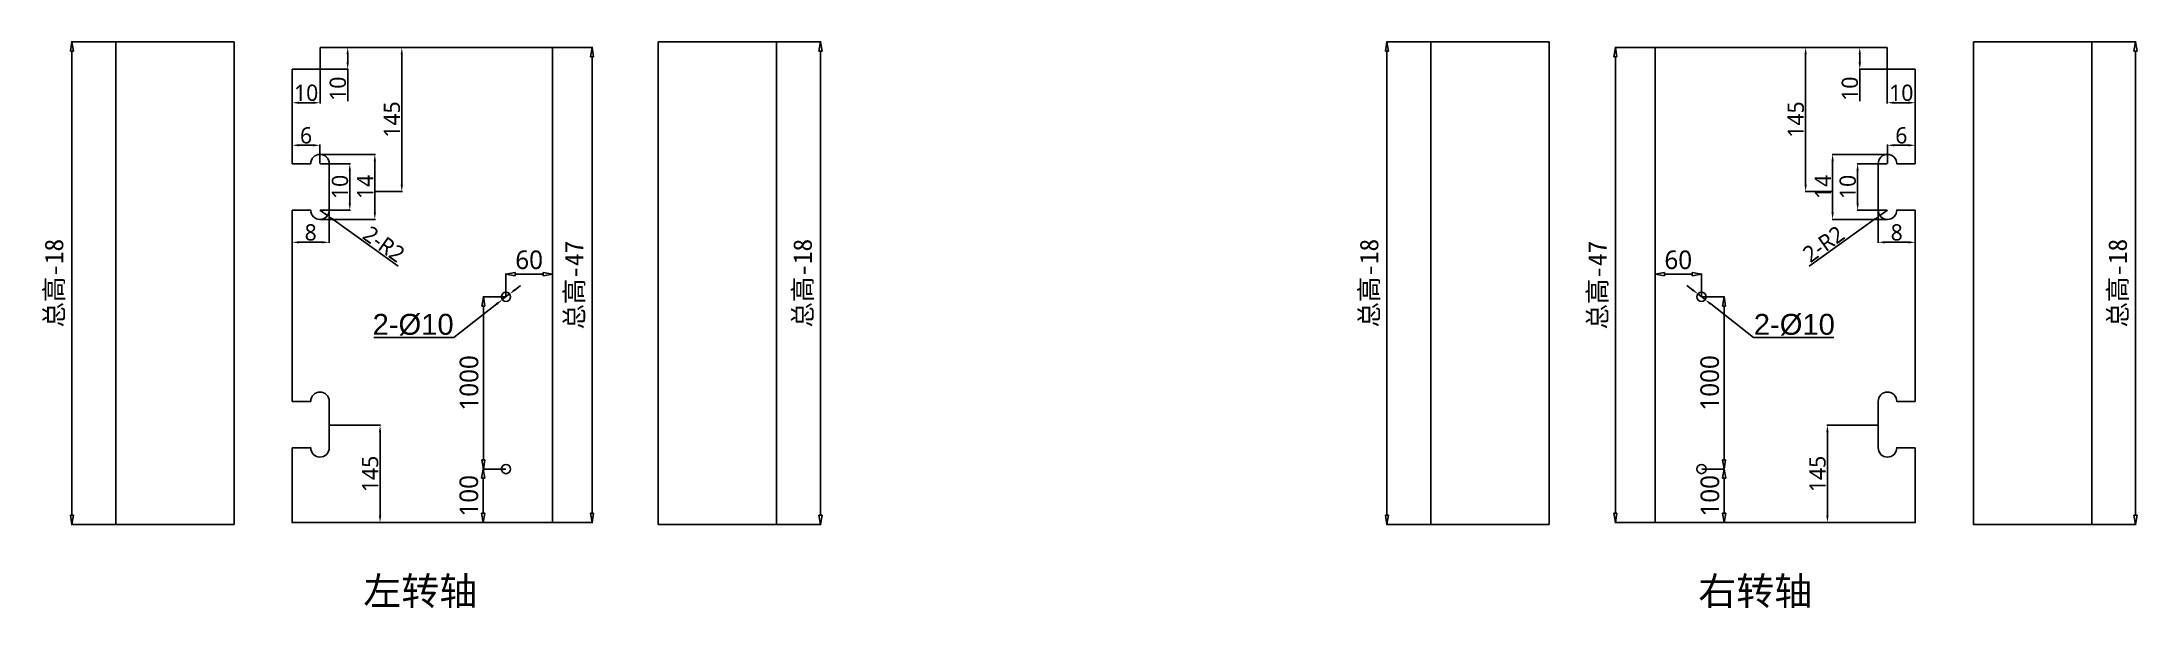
# Model space of a CAD drawing. Header units: millimetres. Extents: x 2831 to 7346, y 1925 to 3144.
import ezdxf

# ---------------------------------------------------------------- set-up
doc = ezdxf.new("R2010")
doc.units = ezdxf.units.MM
doc.styles.add('微软雅黑', font='')
doc.styles.get('微软雅黑').set_extended_font_data('Microsoft YaHei')
doc.dimstyles.new('ISO-25-1倍-1.5', dxfattribs={"dimtxt": 40, "dimasz": 20, "dimexe": 1.25, "dimexo": 0.625, "dimgap": 10, "dimtad": 1, "dimdec": 0, "dimtxsty": '微软雅黑', "dimblk": 'CLOSEDBLANK', "dimcen": 2.5, "dimclrd": 3, "dimclre": 1, "dimclrt": 1, "dimadec": 0, "dimazin": 0, "dimtfac": 1, "dimtdec": 0, "dimtmove": 0, "dimatfit": 3, "dimfxl": 1, "dimarcsym": 1})
doc.dimstyles.new('ISO-25-1倍1.5', dxfattribs={"dimtxt": 35, "dimasz": 15, "dimexe": 1.25, "dimexo": 0.625, "dimgap": 3, "dimtad": 1, "dimdec": 0, "dimtxsty": '微软雅黑', "dimcen": 2.5, "dimclrd": 3, "dimclre": 1, "dimclrt": 1, "dimadec": 1, "dimazin": 0, "dimtfac": 1, "dimtdec": 0, "dimtmove": 0, "dimatfit": 3, "dimfxl": 1, "dimarcsym": 0})
doc.dimstyles.new('玻璃', dxfattribs={"dimtxt": 45, "dimasz": 15, "dimexe": 1.25, "dimexo": 0.625, "dimgap": 3, "dimtad": 1, "dimtoh": 1, "dimdec": 0, "dimtxsty": '微软雅黑', "dimcen": 2.5, "dimclrd": 3, "dimclre": 3, "dimclrt": 3, "dimadec": 1, "dimazin": 0, "dimtfac": 1, "dimtdec": 0, "dimtmove": 0, "dimatfit": 3, "dimfxl": 1, "dimarcsym": 0})

# ---------------------------------------------------------------- blocks, each defined once
blk = doc.blocks.new('_ClosedBlank')
at = {"color": 0, "linetype": 'ByBlock', "lineweight": -2}
for p, q in [((-1, 0.17), (0, 0)), ((-1, 0.17), (-1, -0.17)), ((0, 0), (-1, -0.17))]:
    blk.add_line(p, q, dxfattribs=at)
blk = doc.blocks.new('*D35')
at = {"color": 1, "lineweight": -2, "transparency": 16777216}
for p, q in [((3931.4, 3131.8), (4017.7, 3131.8)), ((3931.4, 2108.7), (4017.7, 2108.7))]:
    blk.add_line(p, q, dxfattribs=at)
at = {"color": 3, "lineweight": -2, "transparency": 16777216}
blk.add_line((4016.4, 3111.8), (4016.4, 2128.7), dxfattribs=at)
at = {"layer": 'Defpoints', "color": 0, "transparency": 16777216}
for p in [(3930.8, 3131.8), (3930.8, 2108.7), (4016.4, 2108.7)]:
    blk.add_point(p, dxfattribs=at)
at = {"color": 3, "lineweight": -2, "transparency": 16777216, "xscale": 20, "yscale": 20, "zscale": 20}
for p, rotation in [((4016.4, 3131.8), 90), ((4016.4, 2108.7), 270)]:
    blk.add_blockref('_ClosedBlank', p, dxfattribs=dict(at, rotation=rotation))
at = {"color": 1, "transparency": 16777216, "insert": (3980, 2620.2), "char_height": 40, "attachment_point": 5, "rotation": 90, "style": '微软雅黑'}
blk.add_mtext('{\\fSimSun|b0|i0|c134|p34;总高-47}', dxfattribs=at)
blk = doc.blocks.new('*D55')
at = {"color": 1, "lineweight": -2, "transparency": 16777216}
for p, q in [((3370, 3084.2), (3370, 3011.6)), ((3430.4, 3084.2), (3430.4, 3011.6))]:
    blk.add_line(p, q, dxfattribs=at)
at = {"color": 3, "lineweight": -2, "transparency": 16777216}
blk.add_line((3415.4, 3012.9), (3385, 3012.9), dxfattribs=at)
at = {"color": 3, "transparency": 16777216}
for points in [[(3385, 3015.4), (3385, 3010.4), (3370, 3012.9)], [(3415.4, 3015.4), (3415.4, 3010.4), (3430.4, 3012.9)]]:
    blk.add_solid(points, dxfattribs=at)
at = {"layer": 'Defpoints', "color": 0, "transparency": 16777216}
for p in [(3370, 3084.9), (3430.4, 3084.9), (3370, 3012.9)]:
    blk.add_point(p, dxfattribs=at)
at = {"color": 1, "transparency": 16777216, "insert": (3400.2, 3034.1), "char_height": 35, "attachment_point": 5, "style": '微软雅黑'}
blk.add_mtext('10', dxfattribs=at)
blk = doc.blocks.new('*D56')
at = {"color": 1, "lineweight": -2, "transparency": 16777216}
for p, q in [((3431, 3131.8), (3491, 3131.8)), ((3431, 3084.9), (3491, 3084.9))]:
    blk.add_line(p, q, dxfattribs=at)
at = {"color": 3, "lineweight": -2, "transparency": 16777216}
for p, q in [((3489.7, 3116.8), (3489.7, 3099.9)), ((3489.7, 3084.9), (3489.7, 3016.4))]:
    blk.add_line(p, q, dxfattribs=at)
at = {"color": 3, "transparency": 16777216}
for points in [[(3487.2, 3116.8), (3492.2, 3116.8), (3489.7, 3131.8)], [(3487.2, 3099.9), (3492.2, 3099.9), (3489.7, 3084.9)]]:
    blk.add_solid(points, dxfattribs=at)
at = {"layer": 'Defpoints', "color": 0, "transparency": 16777216}
for p in [(3430.4, 3131.8), (3430.4, 3084.9), (3489.7, 3084.9)]:
    blk.add_point(p, dxfattribs=at)
at = {"color": 1, "transparency": 16777216, "insert": (3468.6, 3043.1), "char_height": 35, "attachment_point": 5, "rotation": 90, "style": '微软雅黑'}
blk.add_mtext('10', dxfattribs=at)
blk = doc.blocks.new('*D57')
at = {"color": 1, "lineweight": -2, "transparency": 16777216}
for p, q in [((3370, 2882.3), (3370, 2922.6)), ((3430, 2882.3), (3430, 2922.6))]:
    blk.add_line(p, q, dxfattribs=at)
at = {"color": 3, "lineweight": -2, "transparency": 16777216}
blk.add_line((3415, 2921.3), (3385, 2921.3), dxfattribs=at)
at = {"color": 3, "transparency": 16777216}
for points in [[(3385, 2923.8), (3385, 2918.8), (3370, 2921.3)], [(3415, 2923.8), (3415, 2918.8), (3430, 2921.3)]]:
    blk.add_solid(points, dxfattribs=at)
at = {"layer": 'Defpoints', "color": 0, "transparency": 16777216}
for p in [(3370, 2921.3), (3370, 2881.6), (3430, 2881.6)]:
    blk.add_point(p, dxfattribs=at)
at = {"color": 1, "transparency": 16777216, "insert": (3400, 2942.4), "char_height": 35, "attachment_point": 5, "style": '微软雅黑'}
blk.add_mtext('6', dxfattribs=at)
blk = doc.blocks.new('*D36')
at = {"color": 1, "lineweight": -2, "transparency": 16777216}
for p, q in [((3370, 2781), (3370, 2711)), ((3450, 2781), (3450, 2711))]:
    blk.add_line(p, q, dxfattribs=at)
at = {"color": 3, "lineweight": -2, "transparency": 16777216}
blk.add_line((3385, 2712.3), (3435, 2712.3), dxfattribs=at)
at = {"color": 3, "transparency": 16777216}
for points in [[(3385, 2714.8), (3385, 2709.8), (3370, 2712.3)], [(3435, 2714.8), (3435, 2709.8), (3450, 2712.3)]]:
    blk.add_solid(points, dxfattribs=at)
at = {"layer": 'Defpoints', "color": 0, "transparency": 16777216}
for p in [(3370, 2781.6), (3450, 2781.6), (3450, 2712.3)]:
    blk.add_point(p, dxfattribs=at)
at = {"color": 1, "transparency": 16777216, "insert": (3410, 2733.4), "char_height": 35, "attachment_point": 5, "style": '微软雅黑'}
blk.add_mtext('8', dxfattribs=at)
blk = doc.blocks.new('*D37')
at = {"color": 1, "lineweight": -2, "transparency": 16777216}
for p, q in [((3430.6, 2881.6), (3495.6, 2881.6)), ((3430.6, 2781.6), (3495.6, 2781.6))]:
    blk.add_line(p, q, dxfattribs=at)
at = {"color": 3, "lineweight": -2, "transparency": 16777216}
blk.add_line((3494.3, 2866.6), (3494.3, 2796.6), dxfattribs=at)
at = {"color": 3, "transparency": 16777216}
for points in [[(3491.8, 2866.6), (3496.8, 2866.6), (3494.3, 2881.6)], [(3491.8, 2796.6), (3496.8, 2796.6), (3494.3, 2781.6)]]:
    blk.add_solid(points, dxfattribs=at)
at = {"layer": 'Defpoints', "color": 0, "transparency": 16777216}
for p in [(3430, 2881.6), (3430, 2781.6), (3494.3, 2781.6)]:
    blk.add_point(p, dxfattribs=at)
at = {"color": 1, "transparency": 16777216, "insert": (3473.2, 2831.6), "char_height": 35, "attachment_point": 5, "rotation": 90, "style": '微软雅黑'}
blk.add_mtext('10', dxfattribs=at)
blk = doc.blocks.new('*D58')
at = {"color": 1, "lineweight": -2, "transparency": 16777216}
for p, q in [((3430.6, 2901.6), (3549.5, 2901.6)), ((3430.6, 2761.6), (3549.5, 2761.6))]:
    blk.add_line(p, q, dxfattribs=at)
at = {"color": 3, "lineweight": -2, "transparency": 16777216}
blk.add_line((3548.2, 2886.6), (3548.2, 2776.6), dxfattribs=at)
at = {"color": 3, "transparency": 16777216}
for points in [[(3545.7, 2886.6), (3550.7, 2886.6), (3548.2, 2901.6)], [(3545.7, 2776.6), (3550.7, 2776.6), (3548.2, 2761.6)]]:
    blk.add_solid(points, dxfattribs=at)
at = {"layer": 'Defpoints', "color": 0, "transparency": 16777216}
for p in [(3430, 2901.6), (3430, 2761.6), (3548.2, 2761.6)]:
    blk.add_point(p, dxfattribs=at)
at = {"color": 1, "transparency": 16777216, "insert": (3527.4, 2831.6), "char_height": 35, "attachment_point": 5, "rotation": 90, "style": '微软雅黑'}
blk.add_mtext('14', dxfattribs=at)
blk = doc.blocks.new('*D59')
at = {"color": 3, "lineweight": -2, "transparency": 16777216}
for p, q in [((3430, 2781.6), (3446.3, 2770)), ((3598.6, 2661.1), (3458.5, 2761.3))]:
    blk.add_line(p, q, dxfattribs=at)
at = {"color": 3, "transparency": 16777216}
blk.add_solid([(3459.9, 2763.3), (3457, 2759.2), (3446.3, 2770)], dxfattribs=at)
at = {"layer": 'Defpoints', "color": 0, "transparency": 16777216}
for p in [(3430, 2781.6), (3446.3, 2770)]:
    blk.add_point(p, dxfattribs=at)
at = {"color": 1, "transparency": 16777216, "insert": (3567.8, 2708.7), "char_height": 35, "attachment_point": 5, "rotation": 324.436, "style": '微软雅黑'}
blk.add_mtext('2-R2', dxfattribs=at)
blk = doc.blocks.new('*D38')
at = {"color": 1, "lineweight": -2, "transparency": 16777216}
for p, q in [((3475.9, 3131.8), (3607.6, 3131.8)), ((3548.9, 2821.6), (3607.6, 2821.6))]:
    blk.add_line(p, q, dxfattribs=at)
at = {"color": 3, "lineweight": -2, "transparency": 16777216}
blk.add_line((3606.3, 2836.6), (3606.3, 3116.8), dxfattribs=at)
at = {"color": 3, "transparency": 16777216}
for points in [[(3603.8, 3116.8), (3608.8, 3116.8), (3606.3, 3131.8)], [(3603.8, 2836.6), (3608.8, 2836.6), (3606.3, 2821.6)]]:
    blk.add_solid(points, dxfattribs=at)
at = {"layer": 'Defpoints', "color": 0, "transparency": 16777216}
for p in [(3475.3, 3131.8), (3606.3, 3131.8), (3548.2, 2821.6)]:
    blk.add_point(p, dxfattribs=at)
at = {"color": 1, "transparency": 16777216, "insert": (3585.1, 2976.7), "char_height": 35, "attachment_point": 5, "rotation": 90, "style": '微软雅黑'}
blk.add_mtext('145', dxfattribs=at)
blk = doc.blocks.new('*D39')
at = {"color": 1, "lineweight": -2, "transparency": 16777216}
for p, q in [((3450.6, 2318.3), (3560.7, 2318.3)), ((3431, 2108.7), (3560.7, 2108.7))]:
    blk.add_line(p, q, dxfattribs=at)
at = {"color": 3, "lineweight": -2, "transparency": 16777216}
blk.add_line((3559.5, 2303.3), (3559.5, 2123.7), dxfattribs=at)
at = {"color": 3, "transparency": 16777216}
for points in [[(3557, 2303.3), (3562, 2303.3), (3559.5, 2318.3)], [(3557, 2123.7), (3562, 2123.7), (3559.5, 2108.7)]]:
    blk.add_solid(points, dxfattribs=at)
at = {"layer": 'Defpoints', "color": 0, "transparency": 16777216}
for p in [(3450, 2318.3), (3430.4, 2108.7), (3559.5, 2108.7)]:
    blk.add_point(p, dxfattribs=at)
at = {"color": 1, "transparency": 16777216, "insert": (3538.3, 2213.5), "char_height": 35, "attachment_point": 5, "rotation": 90, "style": '微软雅黑'}
blk.add_mtext('145', dxfattribs=at)
blk = doc.blocks.new('*D40')
at = {"color": 1, "lineweight": -2, "transparency": 16777216}
for p, q in [((3830.2, 2594.9), (3780.9, 2594.9)), ((3830.2, 2224), (3780.9, 2224))]:
    blk.add_line(p, q, dxfattribs=at)
at = {"color": 3, "lineweight": -2, "transparency": 16777216}
blk.add_line((3782.1, 2244), (3782.1, 2574.9), dxfattribs=at)
at = {"layer": 'Defpoints', "color": 0, "transparency": 16777216}
for p in [(3782.1, 2594.9), (3830.8, 2594.9), (3830.8, 2224)]:
    blk.add_point(p, dxfattribs=at)
at = {"color": 3, "lineweight": -2, "transparency": 16777216, "xscale": 20, "yscale": 20, "zscale": 20}
for p, rotation in [((3782.1, 2594.9), 90), ((3782.1, 2224), 270)]:
    blk.add_blockref('_ClosedBlank', p, dxfattribs=dict(at, rotation=rotation))
at = {"color": 1, "transparency": 16777216, "insert": (3751.4, 2409.5), "char_height": 40, "attachment_point": 5, "rotation": 90, "style": '微软雅黑'}
blk.add_mtext('1000', dxfattribs=at)
blk = doc.blocks.new('*D41')
at = {"color": 1, "lineweight": -2, "transparency": 16777216}
for p, q in [((3830.8, 2595.6), (3830.8, 2644.9)), ((3930.8, 2595.6), (3930.8, 2644.9))]:
    blk.add_line(p, q, dxfattribs=at)
at = {"color": 3, "lineweight": -2, "transparency": 16777216}
blk.add_line((3850.8, 2643.7), (3910.8, 2643.7), dxfattribs=at)
at = {"layer": 'Defpoints', "color": 0, "transparency": 16777216}
for p in [(3930.8, 2643.7), (3830.8, 2594.9), (3930.8, 2594.9)]:
    blk.add_point(p, dxfattribs=at)
at = {"color": 3, "lineweight": -2, "transparency": 16777216, "xscale": 20, "yscale": 20, "zscale": 20, "rotation": 180}
blk.add_blockref('_ClosedBlank', (3830.8, 2643.7), dxfattribs=at)
at = {"color": 3, "lineweight": -2, "transparency": 16777216, "xscale": 20, "yscale": 20, "zscale": 20}
blk.add_blockref('_ClosedBlank', (3930.8, 2643.7), dxfattribs=at)
at = {"color": 1, "transparency": 16777216, "insert": (3880.8, 2674.4), "char_height": 40, "attachment_point": 5, "style": '微软雅黑'}
blk.add_mtext('60', dxfattribs=at)
blk = doc.blocks.new('*D60')
at = {"color": 3, "lineweight": -2, "transparency": 16777216}
for p, q in [((3850.5, 2610.3), (3862.3, 2619.5)), ((3718.7, 2507.6), (3811.1, 2579.6)), ((3838.7, 2601.1), (3822.9, 2588.8)), ((3545.8, 2507.6), (3718.7, 2507.6))]:
    blk.add_line(p, q, dxfattribs=at)
at = {"color": 3, "transparency": 16777216}
for points in [[(3809.5, 2581.5), (3812.6, 2577.6), (3822.9, 2588.8)], [(3849, 2612.3), (3852, 2608.3), (3838.7, 2601.1)]]:
    blk.add_solid(points, dxfattribs=at)
at = {"layer": 'Defpoints', "color": 0, "transparency": 16777216}
for p in [(3822.9, 2588.8), (3838.7, 2601.1)]:
    blk.add_point(p, dxfattribs=at)
at = {"color": 1, "transparency": 16777216, "insert": (3630.8, 2534.8), "char_height": 45, "attachment_point": 5, "style": '微软雅黑'}
blk.add_mtext('{\\fArial|b0|i0|c0|p34;2-%%C10}', dxfattribs=at)
blk = doc.blocks.new('*D42')
at = {"color": 1, "lineweight": -2, "transparency": 16777216}
for p, q in [((3830.2, 2224), (3780.5, 2224)), ((3830.2, 2108.7), (3780.5, 2108.7))]:
    blk.add_line(p, q, dxfattribs=at)
at = {"color": 3, "lineweight": -2, "transparency": 16777216}
blk.add_line((3781.8, 2204), (3781.8, 2128.7), dxfattribs=at)
at = {"layer": 'Defpoints', "color": 0, "transparency": 16777216}
for p in [(3830.8, 2224), (3781.8, 2108.7), (3830.8, 2108.7)]:
    blk.add_point(p, dxfattribs=at)
at = {"color": 3, "lineweight": -2, "transparency": 16777216, "xscale": 20, "yscale": 20, "zscale": 20}
for p, rotation in [((3781.8, 2224), 90), ((3781.8, 2108.7), 270)]:
    blk.add_blockref('_ClosedBlank', p, dxfattribs=dict(at, rotation=rotation))
at = {"color": 1, "transparency": 16777216, "insert": (3751, 2166.4), "char_height": 40, "attachment_point": 5, "rotation": 90, "style": '微软雅黑'}
blk.add_mtext('100', dxfattribs=at)
blk = doc.blocks.new('*D43')
at = {"color": 1, "lineweight": -2, "transparency": 16777216}
for p, q in [((4414.8, 3143.8), (4509.9, 3143.8)), ((4414.8, 2104.9), (4509.9, 2104.9))]:
    blk.add_line(p, q, dxfattribs=at)
at = {"color": 3, "lineweight": -2, "transparency": 16777216}
blk.add_line((4508.6, 3123.8), (4508.6, 2124.9), dxfattribs=at)
at = {"layer": 'Defpoints', "color": 0, "transparency": 16777216}
for p in [(4414.2, 3143.8), (4414.2, 2104.9), (4508.6, 2104.9)]:
    blk.add_point(p, dxfattribs=at)
at = {"color": 3, "lineweight": -2, "transparency": 16777216, "xscale": 20, "yscale": 20, "zscale": 20}
for p, rotation in [((4508.6, 3143.8), 90), ((4508.6, 2104.9), 270)]:
    blk.add_blockref('_ClosedBlank', p, dxfattribs=dict(at, rotation=rotation))
at = {"color": 1, "transparency": 16777216, "insert": (4472.2, 2624.4), "char_height": 40, "width": 208.753, "attachment_point": 5, "rotation": 90, "style": '微软雅黑'}
blk.add_mtext('{\\fSimSun|b0|i0|c134|p34;总高-18}', dxfattribs=at)
blk = doc.blocks.new('*D44')
at = {"color": 1, "lineweight": -2, "transparency": 16777216}
for p, q in [((2989.2, 3143.8), (2894.1, 3143.8)), ((2989.2, 2104.9), (2894.1, 2104.9))]:
    blk.add_line(p, q, dxfattribs=at)
at = {"color": 3, "lineweight": -2, "transparency": 16777216}
blk.add_line((2895.4, 3123.8), (2895.4, 2124.9), dxfattribs=at)
at = {"layer": 'Defpoints', "color": 0, "transparency": 16777216}
for p in [(2989.8, 3143.8), (2895.4, 2104.9), (2989.8, 2104.9)]:
    blk.add_point(p, dxfattribs=at)
at = {"color": 3, "lineweight": -2, "transparency": 16777216, "xscale": 20, "yscale": 20, "zscale": 20}
for p, rotation in [((2895.4, 3143.8), 90), ((2895.4, 2104.9), 270)]:
    blk.add_blockref('_ClosedBlank', p, dxfattribs=dict(at, rotation=rotation))
at = {"color": 1, "transparency": 16777216, "insert": (2858.9, 2624.4), "char_height": 40, "width": 208.753, "attachment_point": 5, "rotation": 90, "style": '微软雅黑'}
blk.add_mtext('{\\fSimSun|b0|i0|c134|p34;总高-18}', dxfattribs=at)
blk = doc.blocks.new('*D45')
at = {"color": 1, "lineweight": -2, "transparency": 16777216}
for p, q in [((6306.7, 3131.8), (6220.4, 3131.8)), ((6306.7, 2108.7), (6220.4, 2108.7))]:
    blk.add_line(p, q, dxfattribs=at)
at = {"color": 3, "lineweight": -2, "transparency": 16777216}
blk.add_line((6221.7, 3111.8), (6221.7, 2128.7), dxfattribs=at)
at = {"layer": 'Defpoints', "color": 0, "transparency": 16777216}
for p in [(6307.3, 3131.8), (6221.7, 2108.7), (6307.3, 2108.7)]:
    blk.add_point(p, dxfattribs=at)
at = {"color": 3, "lineweight": -2, "transparency": 16777216, "xscale": 20, "yscale": 20, "zscale": 20}
for p, rotation in [((6221.7, 3131.8), 90), ((6221.7, 2108.7), 270)]:
    blk.add_blockref('_ClosedBlank', p, dxfattribs=dict(at, rotation=rotation))
at = {"color": 1, "transparency": 16777216, "insert": (6185.2, 2620.2), "char_height": 40, "attachment_point": 5, "rotation": 90, "style": '微软雅黑'}
blk.add_mtext('{\\fSimSun|b0|i0|c134|p34;总高-47}', dxfattribs=at)
blk = doc.blocks.new('*D61')
at = {"color": 1, "lineweight": -2, "transparency": 16777216}
for p, q in [((6807.7, 3084.2), (6807.7, 3011.6)), ((6868.1, 3084.2), (6868.1, 3011.6))]:
    blk.add_line(p, q, dxfattribs=at)
at = {"color": 3, "lineweight": -2, "transparency": 16777216}
blk.add_line((6822.7, 3012.9), (6853.1, 3012.9), dxfattribs=at)
at = {"color": 3, "transparency": 16777216}
for points in [[(6822.7, 3015.4), (6822.7, 3010.4), (6807.7, 3012.9)], [(6853.1, 3015.4), (6853.1, 3010.4), (6868.1, 3012.9)]]:
    blk.add_solid(points, dxfattribs=at)
at = {"layer": 'Defpoints', "color": 0, "transparency": 16777216}
for p in [(6807.7, 3084.9), (6868.1, 3084.9), (6868.1, 3012.9)]:
    blk.add_point(p, dxfattribs=at)
at = {"color": 1, "transparency": 16777216, "insert": (6837.9, 3034.1), "char_height": 35, "attachment_point": 5, "style": '微软雅黑'}
blk.add_mtext('10', dxfattribs=at)
blk = doc.blocks.new('*D62')
at = {"color": 1, "lineweight": -2, "transparency": 16777216}
for p, q in [((6807.1, 3131.8), (6747.1, 3131.8)), ((6807.1, 3084.9), (6747.1, 3084.9))]:
    blk.add_line(p, q, dxfattribs=at)
at = {"color": 3, "lineweight": -2, "transparency": 16777216}
for p, q in [((6748.4, 3116.8), (6748.4, 3099.9)), ((6748.4, 3084.9), (6748.4, 3016.4))]:
    blk.add_line(p, q, dxfattribs=at)
at = {"color": 3, "transparency": 16777216}
for points in [[(6745.9, 3116.8), (6750.9, 3116.8), (6748.4, 3131.8)], [(6745.9, 3099.9), (6750.9, 3099.9), (6748.4, 3084.9)]]:
    blk.add_solid(points, dxfattribs=at)
at = {"layer": 'Defpoints', "color": 0, "transparency": 16777216}
for p in [(6807.7, 3131.8), (6748.4, 3084.9), (6807.7, 3084.9)]:
    blk.add_point(p, dxfattribs=at)
at = {"color": 1, "transparency": 16777216, "insert": (6727.2, 3043.1), "char_height": 35, "attachment_point": 5, "rotation": 90, "style": '微软雅黑'}
blk.add_mtext('10', dxfattribs=at)
blk = doc.blocks.new('*D63')
at = {"color": 1, "lineweight": -2, "transparency": 16777216}
for p, q in [((6808.1, 2882.3), (6808.1, 2922.6)), ((6868.1, 2882.3), (6868.1, 2922.6))]:
    blk.add_line(p, q, dxfattribs=at)
at = {"color": 3, "lineweight": -2, "transparency": 16777216}
blk.add_line((6823.1, 2921.3), (6853.1, 2921.3), dxfattribs=at)
at = {"color": 3, "transparency": 16777216}
for points in [[(6823.1, 2923.8), (6823.1, 2918.8), (6808.1, 2921.3)], [(6853.1, 2923.8), (6853.1, 2918.8), (6868.1, 2921.3)]]:
    blk.add_solid(points, dxfattribs=at)
at = {"layer": 'Defpoints', "color": 0, "transparency": 16777216}
for p in [(6868.1, 2921.3), (6808.1, 2881.6), (6868.1, 2881.6)]:
    blk.add_point(p, dxfattribs=at)
at = {"color": 1, "transparency": 16777216, "insert": (6838.1, 2942.4), "char_height": 35, "attachment_point": 5, "style": '微软雅黑'}
blk.add_mtext('6', dxfattribs=at)
blk = doc.blocks.new('*D46')
at = {"color": 1, "lineweight": -2, "transparency": 16777216}
for p, q in [((6788.1, 2781), (6788.1, 2711)), ((6868.1, 2781), (6868.1, 2711))]:
    blk.add_line(p, q, dxfattribs=at)
at = {"color": 3, "lineweight": -2, "transparency": 16777216}
blk.add_line((6853.1, 2712.3), (6803.1, 2712.3), dxfattribs=at)
at = {"color": 3, "transparency": 16777216}
for points in [[(6803.1, 2714.8), (6803.1, 2709.8), (6788.1, 2712.3)], [(6853.1, 2714.8), (6853.1, 2709.8), (6868.1, 2712.3)]]:
    blk.add_solid(points, dxfattribs=at)
at = {"layer": 'Defpoints', "color": 0, "transparency": 16777216}
for p in [(6788.1, 2781.6), (6868.1, 2781.6), (6788.1, 2712.3)]:
    blk.add_point(p, dxfattribs=at)
at = {"color": 1, "transparency": 16777216, "insert": (6828.1, 2733.4), "char_height": 35, "attachment_point": 5, "style": '微软雅黑'}
blk.add_mtext('8', dxfattribs=at)
blk = doc.blocks.new('*D47')
at = {"color": 1, "lineweight": -2, "transparency": 16777216}
for p, q in [((6807.5, 2881.6), (6742.5, 2881.6)), ((6807.5, 2781.6), (6742.5, 2781.6))]:
    blk.add_line(p, q, dxfattribs=at)
at = {"color": 3, "lineweight": -2, "transparency": 16777216}
blk.add_line((6743.8, 2866.6), (6743.8, 2796.6), dxfattribs=at)
at = {"color": 3, "transparency": 16777216}
for points in [[(6741.3, 2866.6), (6746.3, 2866.6), (6743.8, 2881.6)], [(6741.3, 2796.6), (6746.3, 2796.6), (6743.8, 2781.6)]]:
    blk.add_solid(points, dxfattribs=at)
at = {"layer": 'Defpoints', "color": 0, "transparency": 16777216}
for p in [(6808.1, 2881.6), (6743.8, 2781.6), (6808.1, 2781.6)]:
    blk.add_point(p, dxfattribs=at)
at = {"color": 1, "transparency": 16777216, "insert": (6722.6, 2831.6), "char_height": 35, "attachment_point": 5, "rotation": 90, "style": '微软雅黑'}
blk.add_mtext('10', dxfattribs=at)
blk = doc.blocks.new('*D64')
at = {"color": 1, "lineweight": -2, "transparency": 16777216}
for p, q in [((6807.5, 2901.6), (6688.6, 2901.6)), ((6807.5, 2761.6), (6688.6, 2761.6))]:
    blk.add_line(p, q, dxfattribs=at)
at = {"color": 3, "lineweight": -2, "transparency": 16777216}
blk.add_line((6689.9, 2886.6), (6689.9, 2776.6), dxfattribs=at)
at = {"color": 3, "transparency": 16777216}
for points in [[(6687.4, 2886.6), (6692.4, 2886.6), (6689.9, 2901.6)], [(6687.4, 2776.6), (6692.4, 2776.6), (6689.9, 2761.6)]]:
    blk.add_solid(points, dxfattribs=at)
at = {"layer": 'Defpoints', "color": 0, "transparency": 16777216}
for p in [(6808.1, 2901.6), (6689.9, 2761.6), (6808.1, 2761.6)]:
    blk.add_point(p, dxfattribs=at)
at = {"color": 1, "transparency": 16777216, "insert": (6669, 2831.6), "char_height": 35, "attachment_point": 5, "rotation": 90, "style": '微软雅黑'}
blk.add_mtext('14', dxfattribs=at)
blk = doc.blocks.new('*D65')
at = {"color": 3, "lineweight": -2, "transparency": 16777216}
for p, q in [((6639.5, 2661.1), (6779.6, 2761.3)), ((6808.1, 2781.6), (6791.8, 2770))]:
    blk.add_line(p, q, dxfattribs=at)
at = {"color": 3, "transparency": 16777216}
blk.add_solid([(6778.2, 2763.3), (6781.1, 2759.2), (6791.8, 2770)], dxfattribs=at)
at = {"layer": 'Defpoints', "color": 0, "transparency": 16777216}
for p in [(6791.8, 2770), (6808.1, 2781.6)]:
    blk.add_point(p, dxfattribs=at)
at = {"color": 1, "transparency": 16777216, "insert": (6670.3, 2708.7), "char_height": 35, "attachment_point": 5, "rotation": 35.564, "style": '微软雅黑'}
blk.add_mtext('2-R2', dxfattribs=at)
blk = doc.blocks.new('*D48')
at = {"color": 1, "lineweight": -2, "transparency": 16777216}
for p, q in [((6762.2, 3131.8), (6630.6, 3131.8)), ((6689.2, 2821.6), (6630.6, 2821.6))]:
    blk.add_line(p, q, dxfattribs=at)
at = {"color": 3, "lineweight": -2, "transparency": 16777216}
blk.add_line((6631.8, 2836.6), (6631.8, 3116.8), dxfattribs=at)
at = {"color": 3, "transparency": 16777216}
for points in [[(6629.3, 3116.8), (6634.3, 3116.8), (6631.8, 3131.8)], [(6629.3, 2836.6), (6634.3, 2836.6), (6631.8, 2821.6)]]:
    blk.add_solid(points, dxfattribs=at)
at = {"layer": 'Defpoints', "color": 0, "transparency": 16777216}
for p in [(6631.8, 3131.8), (6762.8, 3131.8), (6689.9, 2821.6)]:
    blk.add_point(p, dxfattribs=at)
at = {"color": 1, "transparency": 16777216, "insert": (6610.6, 2976.7), "char_height": 35, "attachment_point": 5, "rotation": 90, "style": '微软雅黑'}
blk.add_mtext('145', dxfattribs=at)
blk = doc.blocks.new('*D49')
at = {"color": 1, "lineweight": -2, "transparency": 16777216}
for p, q in [((6787.5, 2318.3), (6677.4, 2318.3)), ((6807.1, 2108.7), (6677.4, 2108.7))]:
    blk.add_line(p, q, dxfattribs=at)
at = {"color": 3, "lineweight": -2, "transparency": 16777216}
blk.add_line((6678.7, 2303.3), (6678.7, 2123.7), dxfattribs=at)
at = {"color": 3, "transparency": 16777216}
for points in [[(6676.2, 2303.3), (6681.2, 2303.3), (6678.7, 2318.3)], [(6676.2, 2123.7), (6681.2, 2123.7), (6678.7, 2108.7)]]:
    blk.add_solid(points, dxfattribs=at)
at = {"layer": 'Defpoints', "color": 0, "transparency": 16777216}
for p in [(6788.1, 2318.3), (6678.7, 2108.7), (6807.7, 2108.7)]:
    blk.add_point(p, dxfattribs=at)
at = {"color": 1, "transparency": 16777216, "insert": (6657.5, 2213.5), "char_height": 35, "attachment_point": 5, "rotation": 90, "style": '微软雅黑'}
blk.add_mtext('145', dxfattribs=at)
blk = doc.blocks.new('*D50')
at = {"color": 1, "lineweight": -2, "transparency": 16777216}
for p, q in [((6408, 2594.9), (6457.2, 2594.9)), ((6408, 2224), (6457.2, 2224))]:
    blk.add_line(p, q, dxfattribs=at)
at = {"color": 3, "lineweight": -2, "transparency": 16777216}
blk.add_line((6456, 2244), (6456, 2574.9), dxfattribs=at)
at = {"layer": 'Defpoints', "color": 0, "transparency": 16777216}
for p in [(6407.3, 2594.9), (6456, 2594.9), (6407.3, 2224)]:
    blk.add_point(p, dxfattribs=at)
at = {"color": 3, "lineweight": -2, "transparency": 16777216, "xscale": 20, "yscale": 20, "zscale": 20}
for p, rotation in [((6456, 2594.9), 90), ((6456, 2224), 270)]:
    blk.add_blockref('_ClosedBlank', p, dxfattribs=dict(at, rotation=rotation))
at = {"color": 1, "transparency": 16777216, "insert": (6425.2, 2409.5), "char_height": 40, "attachment_point": 5, "rotation": 90, "style": '微软雅黑'}
blk.add_mtext('1000', dxfattribs=at)
blk = doc.blocks.new('*D51')
at = {"color": 1, "lineweight": -2, "transparency": 16777216}
for p, q in [((6307.3, 2595.6), (6307.3, 2644.9)), ((6407.3, 2595.6), (6407.3, 2644.9))]:
    blk.add_line(p, q, dxfattribs=at)
at = {"color": 3, "lineweight": -2, "transparency": 16777216}
blk.add_line((6387.3, 2643.7), (6327.3, 2643.7), dxfattribs=at)
at = {"layer": 'Defpoints', "color": 0, "transparency": 16777216}
for p in [(6307.3, 2643.7), (6307.3, 2594.9), (6407.3, 2594.9)]:
    blk.add_point(p, dxfattribs=at)
at = {"color": 3, "lineweight": -2, "transparency": 16777216, "xscale": 20, "yscale": 20, "zscale": 20, "rotation": 180}
blk.add_blockref('_ClosedBlank', (6307.3, 2643.7), dxfattribs=at)
at = {"color": 3, "lineweight": -2, "transparency": 16777216, "xscale": 20, "yscale": 20, "zscale": 20}
blk.add_blockref('_ClosedBlank', (6407.3, 2643.7), dxfattribs=at)
at = {"color": 1, "transparency": 16777216, "insert": (6357.3, 2674.4), "char_height": 40, "attachment_point": 5, "style": '微软雅黑'}
blk.add_mtext('60', dxfattribs=at)
blk = doc.blocks.new('*D66')
at = {"color": 3, "lineweight": -2, "transparency": 16777216}
for p, q in [((6387.6, 2610.3), (6375.8, 2619.5)), ((6399.5, 2601.1), (6415.2, 2588.8)), ((6519.4, 2507.6), (6427.1, 2579.6)), ((6692.3, 2507.6), (6519.4, 2507.6))]:
    blk.add_line(p, q, dxfattribs=at)
at = {"color": 3, "transparency": 16777216}
for points in [[(6389.2, 2612.3), (6386.1, 2608.3), (6399.5, 2601.1)], [(6428.6, 2581.5), (6425.5, 2577.6), (6415.2, 2588.8)]]:
    blk.add_solid(points, dxfattribs=at)
at = {"layer": 'Defpoints', "color": 0, "transparency": 16777216}
for p in [(6399.5, 2601.1), (6415.2, 2588.8)]:
    blk.add_point(p, dxfattribs=at)
at = {"color": 1, "transparency": 16777216, "insert": (6607.4, 2534.8), "char_height": 45, "attachment_point": 5, "style": '微软雅黑'}
blk.add_mtext('{\\fArial|b0|i0|c0|p34;2-%%C10}', dxfattribs=at)
blk = doc.blocks.new('*D52')
at = {"color": 1, "lineweight": -2, "transparency": 16777216}
for p, q in [((6408, 2224), (6457.6, 2224)), ((6408, 2108.7), (6457.6, 2108.7))]:
    blk.add_line(p, q, dxfattribs=at)
at = {"color": 3, "lineweight": -2, "transparency": 16777216}
blk.add_line((6456.3, 2204), (6456.3, 2128.7), dxfattribs=at)
at = {"layer": 'Defpoints', "color": 0, "transparency": 16777216}
for p in [(6407.3, 2224), (6407.3, 2108.7), (6456.3, 2108.7)]:
    blk.add_point(p, dxfattribs=at)
at = {"color": 3, "lineweight": -2, "transparency": 16777216, "xscale": 20, "yscale": 20, "zscale": 20}
for p, rotation in [((6456.3, 2224), 90), ((6456.3, 2108.7), 270)]:
    blk.add_blockref('_ClosedBlank', p, dxfattribs=dict(at, rotation=rotation))
at = {"color": 1, "transparency": 16777216, "insert": (6425.6, 2166.4), "char_height": 40, "attachment_point": 5, "rotation": 90, "style": '微软雅黑'}
blk.add_mtext('100', dxfattribs=at)
blk = doc.blocks.new('*D53')
at = {"color": 1, "lineweight": -2, "transparency": 16777216}
for p, q in [((5823.3, 3143.8), (5728.2, 3143.8)), ((5823.3, 2104.9), (5728.2, 2104.9))]:
    blk.add_line(p, q, dxfattribs=at)
at = {"color": 3, "lineweight": -2, "transparency": 16777216}
blk.add_line((5729.5, 3123.8), (5729.5, 2124.9), dxfattribs=at)
at = {"layer": 'Defpoints', "color": 0, "transparency": 16777216}
for p in [(5823.9, 3143.8), (5729.5, 2104.9), (5823.9, 2104.9)]:
    blk.add_point(p, dxfattribs=at)
at = {"color": 3, "lineweight": -2, "transparency": 16777216, "xscale": 20, "yscale": 20, "zscale": 20}
for p, rotation in [((5729.5, 3143.8), 90), ((5729.5, 2104.9), 270)]:
    blk.add_blockref('_ClosedBlank', p, dxfattribs=dict(at, rotation=rotation))
at = {"color": 1, "transparency": 16777216, "insert": (5693, 2624.4), "char_height": 40, "width": 208.753, "attachment_point": 5, "rotation": 90, "style": '微软雅黑'}
blk.add_mtext('{\\fSimSun|b0|i0|c134|p34;总高-18}', dxfattribs=at)
blk = doc.blocks.new('*D54')
at = {"color": 1, "lineweight": -2, "transparency": 16777216}
for p, q in [((7249, 3143.8), (7344, 3143.8)), ((7249, 2104.9), (7344, 2104.9))]:
    blk.add_line(p, q, dxfattribs=at)
at = {"color": 3, "lineweight": -2, "transparency": 16777216}
blk.add_line((7342.8, 3123.8), (7342.8, 2124.9), dxfattribs=at)
at = {"layer": 'Defpoints', "color": 0, "transparency": 16777216}
for p in [(7248.3, 3143.8), (7248.3, 2104.9), (7342.8, 2104.9)]:
    blk.add_point(p, dxfattribs=at)
at = {"color": 3, "lineweight": -2, "transparency": 16777216, "xscale": 20, "yscale": 20, "zscale": 20}
for p, rotation in [((7342.8, 3143.8), 90), ((7342.8, 2104.9), 270)]:
    blk.add_blockref('_ClosedBlank', p, dxfattribs=dict(at, rotation=rotation))
at = {"color": 1, "transparency": 16777216, "insert": (7306.3, 2624.4), "char_height": 40, "width": 208.753, "attachment_point": 5, "rotation": 90, "style": '微软雅黑'}
blk.add_mtext('{\\fSimSun|b0|i0|c134|p34;总高-18}', dxfattribs=at)

msp = doc.modelspace()

# ---------------------------------------------------------------- linework, layer by layer
at = {"color": 6}
for p, q in [((3430, 2901.6), (3430, 2901.6)), ((6808.1, 2901.6), (6808.1, 2901.6)), ((3410, 2881.6), (3410, 2881.6)), ((6828.1, 2881.6), (6828.1, 2881.6)), ((3410, 2781.6), (3410, 2781.6)), ((3430, 2761.6), (3430, 2761.6)), ((6808.1, 2761.6), (6808.1, 2761.6)), ((6828.1, 2781.6), (6828.1, 2781.6)), ((3410, 2369.8), (3410, 2369.8)), ((3430, 2389.8), (3430, 2389.8)), ((6808.1, 2389.8), (6808.1, 2389.8)), ((6828.1, 2369.8), (6828.1, 2369.8)), ((3410, 2269.8), (3410, 2269.8)), ((6828.1, 2269.8), (6828.1, 2269.8)), ((3430, 2249.8), (3430, 2249.8)), ((6808.1, 2249.8), (6808.1, 2249.8))]:
    msp.add_line(p, q, dxfattribs=at)
for points in [[(3244.9, 3143.8), (3244.9, 2104.9), (2989.8, 2104.9), (2989.8, 3143.8)], [(4159.1, 3143.8), (4159.1, 2104.9), (4414.2, 2104.9), (4414.2, 3143.8)], [(6079, 3143.8), (6079, 2104.9), (5823.9, 2104.9), (5823.9, 3143.8)], [(6993.2, 3143.8), (6993.2, 2104.9), (7248.3, 2104.9), (7248.3, 3143.8)]]:
    msp.add_lwpolyline(points, close=True, dxfattribs=at)
for points in [[(3370, 2269.8), (3370, 2108.7), (3930.8, 2108.7), (3930.8, 3131.8), (3430.4, 3131.8)], [(3430.4, 3131.8), (3430.4, 3084.9), (3370, 3084.9)], [(6868.1, 2269.8), (6868.1, 2108.7), (6307.3, 2108.7), (6307.3, 3131.8), (6807.7, 3131.8)], [(6807.7, 3131.8), (6807.7, 3084.9), (6868.1, 3084.9)], [(3370, 3084.9), (3370, 2881.6)], [(6868.1, 3084.9), (6868.1, 2881.6)], [(3370, 2781.6), (3370, 2369.8)], [(6868.1, 2781.6), (6868.1, 2369.8)]]:
    msp.add_lwpolyline(points, dxfattribs=at)
for points in [[(3370, 2881.6), (3410, 2881.6, -0.414214), (3430, 2901.6, -0.414214), (3450, 2881.6), (3450, 2781.6, -0.414214), (3430, 2761.6, -0.414214), (3410, 2781.6), (3370, 2781.6)], [(6868.1, 2881.6), (6828.1, 2881.6, 0.414214), (6808.1, 2901.6, 0.414214), (6788.1, 2881.6), (6788.1, 2781.6, 0.414214), (6808.1, 2761.6, 0.414214), (6828.1, 2781.6), (6868.1, 2781.6)], [(3370, 2269.8), (3410, 2269.8, 0.414214), (3430, 2249.8, 0.414214), (3450, 2269.8), (3450, 2369.8, 0.414214), (3430, 2389.8, 0.414214), (3410, 2369.8), (3370, 2369.8)], [(6868.1, 2269.8), (6828.1, 2269.8, -0.414214), (6808.1, 2249.8, -0.414214), (6788.1, 2269.8), (6788.1, 2369.8, -0.414214), (6808.1, 2389.8, -0.414214), (6828.1, 2369.8), (6868.1, 2369.8)]]:
    msp.add_lwpolyline(points, format="xyb", dxfattribs=at)
for centre in [(3830.8, 2594.9), (6407.3, 2594.9), (3830.8, 2224), (6407.3, 2224)]:
    msp.add_circle(centre, 10, dxfattribs=at)

# ---------------------------------------------------------------- texts
at = {"color": 0, "lineweight": 15, "char_height": 60, "width": 3688.553, "attachment_point": 1, "style": '微软雅黑'}
for s, insert in [('左转轴', (3523.4, 1991.2)), ('右转轴', (6400.3, 1991.2))]:
    msp.add_mtext(s, dxfattribs=dict(at, insert=insert))

# ---------------------------------------------------------------- dimensions: what is measured, and where the dimension line sits
for base, p1, p2, angle, text, dimstyle, picture, middle in [((2895.4, 2104.9), (2989.8, 3143.8), (2989.8, 2104.9), 270, '{\\fSimSun|b0|i0|c134|p34;总高-18}', 'ISO-25-1倍-1.5', '*D44', (2858.9, 2624.4)), ((3489.7, 3084.9), (3430.4, 3131.8), (3430.4, 3084.9), 90, '10', 'ISO-25-1倍1.5', '*D56', (3468.6, 3043.1)), ((3606.3, 3131.8), (3548.2, 2821.6), (3475.3, 3131.8), 90, '145', 'ISO-25-1倍1.5', '*D38', (3585.1, 2976.7)), ((4508.6, 2104.9), (4414.2, 3143.8), (4414.2, 2104.9), 270, '{\\fSimSun|b0|i0|c134|p34;总高-18}', 'ISO-25-1倍-1.5', '*D43', (4472.2, 2624.4)), ((5729.5, 2104.9), (5823.9, 3143.8), (5823.9, 2104.9), 270, '{\\fSimSun|b0|i0|c134|p34;总高-18}', 'ISO-25-1倍-1.5', '*D53', (5693, 2624.4)), ((6631.8, 3131.8), (6689.9, 2821.6), (6762.8, 3131.8), 90, '145', 'ISO-25-1倍1.5', '*D48', (6610.6, 2976.7)), ((6748.4, 3084.9), (6807.7, 3131.8), (6807.7, 3084.9), 90, '10', 'ISO-25-1倍1.5', '*D62', (6727.2, 3043.1)), ((7342.8, 2104.9), (7248.3, 3143.8), (7248.3, 2104.9), 270, '{\\fSimSun|b0|i0|c134|p34;总高-18}', 'ISO-25-1倍-1.5', '*D54', (7306.3, 2624.4)), ((6868.1, 3012.9), (6807.7, 3084.9), (6868.1, 3084.9), 180, '10', 'ISO-25-1倍1.5', '*D61', (6837.9, 3034.1)), ((6868.1, 2921.3), (6808.1, 2881.6), (6868.1, 2881.6), 180, '6', 'ISO-25-1倍1.5', '*D63', (6838.1, 2942.4)), ((3548.2, 2761.6), (3430, 2901.6), (3430, 2761.6), 90, '14', 'ISO-25-1倍1.5', '*D58', (3527.4, 2831.6)), ((6689.9, 2761.6), (6808.1, 2901.6), (6808.1, 2761.6), 90, '14', 'ISO-25-1倍1.5', '*D64', (6669, 2831.6)), ((3494.3, 2781.6), (3430, 2881.6), (3430, 2781.6), 90, '10', 'ISO-25-1倍1.5', '*D37', (3473.2, 2831.6)), ((6743.8, 2781.6), (6808.1, 2881.6), (6808.1, 2781.6), 90, '10', 'ISO-25-1倍1.5', '*D47', (6722.6, 2831.6)), ((6788.1, 2712.3), (6868.1, 2781.6), (6788.1, 2781.6), 180, '8', 'ISO-25-1倍1.5', '*D46', (6828.1, 2733.4)), ((6307.3, 2643.7), (6407.3, 2594.9), (6307.3, 2594.9), 180, '60', 'ISO-25-1倍-1.5', '*D51', (6357.3, 2674.4)), ((3782.1, 2594.9), (3830.8, 2224), (3830.8, 2594.9), 270, '1000', 'ISO-25-1倍-1.5', '*D40', (3751.4, 2409.5)), ((6456, 2594.9), (6407.3, 2224), (6407.3, 2594.9), 270, '1000', 'ISO-25-1倍-1.5', '*D50', (6425.2, 2409.5)), ((3559.5, 2108.7), (3450, 2318.3), (3430.4, 2108.7), 270, '145', 'ISO-25-1倍1.5', '*D39', (3538.3, 2213.5)), ((6678.7, 2108.7), (6788.1, 2318.3), (6807.7, 2108.7), 270, '145', 'ISO-25-1倍1.5', '*D49', (6657.5, 2213.5)), ((3781.8, 2108.7), (3830.8, 2224), (3830.8, 2108.7), 90, '100', 'ISO-25-1倍-1.5', '*D42', (3751, 2166.4)), ((6456.3, 2108.7), (6407.3, 2224), (6407.3, 2108.7), 90, '100', 'ISO-25-1倍-1.5', '*D52', (6425.6, 2166.4))]:
    dim = msp.add_linear_dim(base=base, p1=p1, p2=p2, angle=angle, text=text, dimstyle=dimstyle)
    dim.commit()
    dim.dimension.update_dxf_attribs({"geometry": picture, "text_midpoint": middle})
for base, p1, p2, picture, middle in [((4016.4, 2108.7), (3930.8, 3131.8), (3930.8, 2108.7), '*D35', (4016.4, 2620.2)), ((6221.7, 2108.7), (6307.3, 3131.8), (6307.3, 2108.7), '*D45', (6221.7, 2620.2))]:
    dim = msp.add_linear_dim(base=base, p1=p1, p2=p2, angle=270, text='{\\fSimSun|b0|i0|c134|p34;总高-47}', dimstyle='ISO-25-1倍-1.5')
    dim.commit()
    dim.dimension.update_dxf_attribs({"geometry": picture, "text_midpoint": middle, "dimtype": 160})
for base, p1, p2, text, dimstyle, picture, middle in [((3370, 3012.9), (3430.4, 3084.9), (3370, 3084.9), '10', 'ISO-25-1倍1.5', '*D55', (3400.2, 3034.1)), ((3370, 2921.3), (3430, 2881.6), (3370, 2881.6), '6', 'ISO-25-1倍1.5', '*D57', (3400, 2942.4)), ((3450, 2712.3), (3370, 2781.6), (3450, 2781.6), '8', 'ISO-25-1倍1.5', '*D36', (3410, 2733.4)), ((3930.8, 2643.7), (3830.8, 2594.9), (3930.8, 2594.9), '60', 'ISO-25-1倍-1.5', '*D41', (3880.8, 2674.4))]:
    dim = msp.add_linear_dim(base=base, p1=p1, p2=p2, text=text, dimstyle=dimstyle)
    dim.commit()
    dim.dimension.update_dxf_attribs({"geometry": picture, "text_midpoint": middle})
for center, mpoint, picture, middle in [((3430, 2781.6), (3446.3, 2770), '*D59', (3555.7, 2691.8)), ((6808.1, 2781.6), (6791.8, 2770), '*D65', (6682.4, 2691.8))]:
    dim = msp.add_radius_dim(center=center, mpoint=mpoint, text='2-R2', dimstyle='ISO-25-1倍1.5')
    dim.commit()
    dim.dimension.update_dxf_attribs({"geometry": picture, "text_midpoint": middle, "dimtype": 164})
for p1, p2, picture, middle in [((3838.7, 2601.1), (3822.9, 2588.8), '*D60', (3630.8, 2507.6)), ((6399.5, 2601.1), (6415.2, 2588.8), '*D66', (6607.4, 2507.6))]:
    dim = msp.add_diameter_dim_2p(p1=p1, p2=p2, text='{\\fArial|b0|i0|c0|p34;2-%%C10}', dimstyle='玻璃', override={"dimclrt": 1})
    dim.commit()
    dim.dimension.update_dxf_attribs({"geometry": picture, "text_midpoint": middle, "dimtype": 163})

doc.saveas('drawing.dxf')
